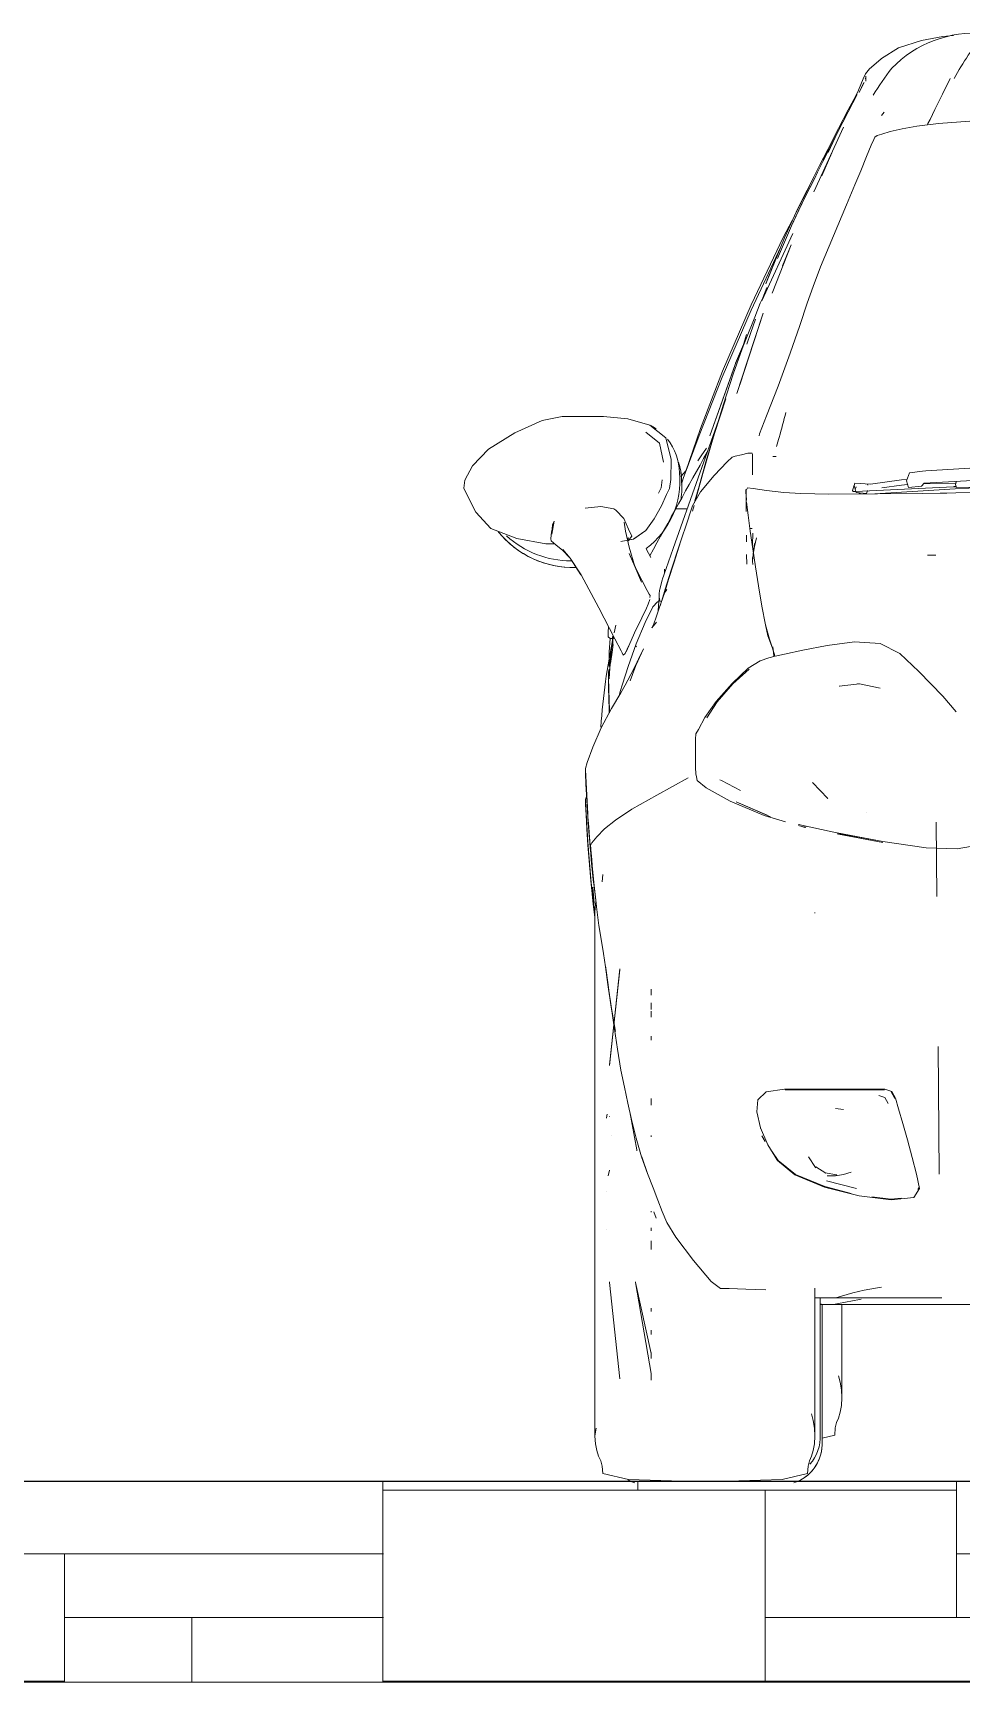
# Model space of a CAD drawing. Header units: millimetres. Extents: x -50912 to 58751, y -45352 to 5553.
# Drawn here: x -5914 to -4989, y 0 to 1644 of the extents above; entities that cross this region are included whole.
import ezdxf

# ---------------------------------------------------------------- set-up
doc = ezdxf.new("R2010")
doc.units = ezdxf.units.MM
for name, color, linetype, lineweight in [('A-DETL-THIN', 151, 'Continuous', 9), ('A-GENM', 13, 'Continuous', 9), ('A-WALL', 113, 'Continuous', 25), ('A-WALL-PATT', 111, 'Continuous', 25), ('G-IMPT', 8, 'Continuous', 9)]:
    doc.layers.add(name, color=color, linetype=linetype, lineweight=lineweight)

# ---------------------------------------------------------------- blocks, each defined once
blk = doc.blocks.new('CRT_Fiat Punto - Punto_dwg-V5-FACHADA POSTERIOR GARAGEM')
at = {"layer": 'G-IMPT'}
for p, q in [((-41741.9, 1629.4), (-41759, 1618.5)), ((-41741.9, 1629.4), (-41719.1, 1636.5)), ((-41719.1, 1636.5), (-41697.7, 1640.5)), ((-41697.7, 1640.5), (-41687.3, 1641.6)), ((-41770.8, 1608.3), (-41759.8, 1618)), ((-41759, 1618.5), (-41759.8, 1618)), ((-41777.1, 1598.2), (-41782, 1586.9)), ((-41776.4, 1594.8), (-41781.2, 1584.6)), ((-41774.9, 1603.4), (-41777.1, 1598.2)), ((-41774.5, 1598.4), (-41775.3, 1598.9)), ((-41770.8, 1608.3), (-41774.9, 1603.4)), ((-41774.7, 1596), (-41774.7, 1600.9)), ((-41774.7, 1600.9), (-41774.5, 1598.4)), ((-41698.1, 1583.2), (-41690.7, 1598.6)), ((-41783.2, 1582.9), (-41792.3, 1565.6)), ((-41782, 1586.9), (-41790.5, 1568.9)), ((-41783.2, 1582.9), (-41790.5, 1568.9)), ((-41786.6, 1577.6), (-41782.8, 1585.1)), ((-41776.5, 1594.7), (-41781.2, 1584.6)), ((-41698.1, 1583.2), (-41705.7, 1567.8)), ((-41802.9, 1545), (-41792.3, 1565.6)), ((-41801.9, 1548.7), (-41792.2, 1567.4)), ((-41786.6, 1577.6), (-41792.2, 1567.4)), ((-41756.3, 1565.2), (-41759, 1561.9)), ((-41710.6, 1557.8), (-41705.7, 1567.8)), ((-41826.5, 1485.6), (-41796.7, 1550.2)), ((-41817.3, 1517.7), (-41801.9, 1548.7)), ((-41812.4, 1528), (-41801.9, 1548.7)), ((-41807.2, 1538.1), (-41801.9, 1548.7)), ((-41758.7, 1543.3), (-41750.3, 1545.7)), ((-41738.5, 1548.6), (-41750.3, 1545.7)), ((-41738.5, 1548.6), (-41723.6, 1551.3)), ((-41702.3, 1553.9), (-41723.6, 1551.3)), ((-41712.7, 1553.7), (-41713.1, 1552.6)), ((-41710.6, 1557.8), (-41712.7, 1553.7)), ((-41702.3, 1553.9), (-41671.1, 1556.3)), ((-41817.3, 1517.7), (-41809.4, 1533.6)), ((-41802.9, 1545), (-41812.2, 1525)), ((-41802.9, 1545), (-41811.2, 1528.2)), ((-41807.2, 1538.1), (-41809.4, 1533.6)), ((-41803.9, 1542.8), (-41802.9, 1545)), ((-41769.2, 1532.3), (-41773.9, 1520.9)), ((-41769.2, 1532.3), (-41766.7, 1538)), ((-41765.7, 1540.2), (-41766.7, 1538)), ((-41763.2, 1542), (-41765.7, 1540.2)), ((-41758.7, 1543.3), (-41763.2, 1542)), ((-41817.3, 1515.8), (-41822.9, 1505.4)), ((-41820.6, 1511.9), (-41812.4, 1528)), ((-41818.5, 1501.8), (-41808.5, 1524.7)), ((-41811.2, 1528.2), (-41817.3, 1515.8)), ((-41813.5, 1513.9), (-41808.5, 1524.7)), ((-41779.7, 1506.7), (-41773.9, 1520.9)), ((-41825.9, 1498.7), (-41835.2, 1480.6)), ((-41830.5, 1492.5), (-41826.6, 1500)), ((-41826.6, 1500), (-41820.6, 1511.9)), ((-41825.9, 1498.7), (-41822.9, 1505.4)), ((-41779.7, 1506.7), (-41785.6, 1492.6)), ((-41835.2, 1480.6), (-41847.3, 1454.7)), ((-41830.8, 1491.5), (-41844.1, 1465.4)), ((-41844.1, 1465.4), (-41835.3, 1483)), ((-41830.8, 1491.5), (-41839.9, 1473.8)), ((-41835.3, 1483), (-41830.5, 1492.5)), ((-41793.8, 1472.8), (-41785.6, 1492.6)), ((-41855.8, 1439.8), (-41844.1, 1465.4)), ((-41836.6, 1477.3), (-41848.7, 1451.7)), ((-41847.3, 1454.7), (-41836.6, 1477.3)), ((-41839.9, 1473.8), (-41844.1, 1465.4)), ((-41806.9, 1441.9), (-41793.8, 1472.8)), ((-41848.7, 1451.7), (-41862.7, 1419.2)), ((-41856.9, 1440.2), (-41847.9, 1457)), ((-41888.9, 1372.9), (-41856.9, 1440.2)), ((-41888.9, 1367.8), (-41859.4, 1431)), ((-41878.2, 1376.9), (-41847.4, 1444)), ((-41874.4, 1394.1), (-41859.4, 1431)), ((-41859.4, 1431), (-41869.3, 1406.6)), ((-41849.1, 1432.9), (-41867.8, 1384.6)), ((-41859.4, 1431), (-41861, 1427.2)), ((-41859.4, 1431), (-41855.8, 1439.8)), ((-41857.6, 1412), (-41849.1, 1432.9)), ((-41819.8, 1411), (-41806.9, 1441.9)), ((-41872.8, 1397.8), (-41874.4, 1394.1)), ((-41872.8, 1397.8), (-41869.3, 1406.6)), ((-41819.8, 1411), (-41827.2, 1391.4)), ((-41877.4, 1379.9), (-41873.3, 1390.4)), ((-41832.9, 1374.6), (-41827.2, 1391.4)), ((-41888.9, 1367.8), (-41917.8, 1300.8)), ((-41888.9, 1372.9), (-41917.4, 1306.8)), ((-41900, 1293.4), (-41876.8, 1364.7)), ((-41876.8, 1364.7), (-41892.8, 1316.1)), ((-41885.3, 1360.9), (-41880, 1374.7)), ((-41880, 1374.7), (-41877.4, 1379.9)), ((-41840.3, 1352.4), (-41832.9, 1374.6)), ((-41894.3, 1338.4), (-41885.3, 1360.9)), ((-41889.4, 1344.6), (-41884.4, 1358.8)), ((-41849.9, 1324.9), (-41840.3, 1352.4)), ((-41904.9, 1313.4), (-41896.4, 1333.4)), ((-41904.9, 1313.4), (-41896.5, 1333.4)), ((-41904.4, 1314.8), (-41896.4, 1333.4)), ((-41899.6, 1324.4), (-41896.9, 1331.9)), ((-41894.3, 1338.4), (-41896.9, 1331.9)), ((-41893.4, 1343.6), (-41896.4, 1333.4)), ((-41889.4, 1344.6), (-41893.3, 1333.7)), ((-41906.7, 1304), (-41899.6, 1324.4)), ((-41892.8, 1316.1), (-41903.1, 1284.7)), ((-41862.1, 1292.1), (-41849.9, 1324.9)), ((-41917.8, 1300.8), (-41940.8, 1242.9)), ((-41917.4, 1306.8), (-41939.3, 1249.7)), ((-41904.9, 1313.4), (-41930.1, 1242.3)), ((-41930.1, 1242.3), (-41906.2, 1309.6)), ((-41916.6, 1274.1), (-41906.7, 1304)), ((-41904.9, 1313.4), (-41906.2, 1309.6)), ((-41873.5, 1262.5), (-41862.1, 1292.1)), ((-41916.6, 1274.1), (-41927.5, 1238)), ((-41914.1, 1279.3), (-41919.2, 1264.2)), ((-42124.5, 1245.5), (-42097.1, 1257.6)), ((-42124.5, 1245.5), (-42097.1, 1257.6)), ((-42097.1, 1257.6), (-42077.2, 1261.6)), ((-42097.1, 1257.6), (-42077.2, 1261.6)), ((-42058.9, 1261.6), (-42077.2, 1261.6)), ((-42058.9, 1261.6), (-42077.2, 1261.6)), ((-42058.9, 1261.6), (-42036, 1261.6)), ((-42058.9, 1261.6), (-42036, 1261.6)), ((-42011.9, 1259.5), (-42036, 1261.6)), ((-42011.9, 1259.5), (-42036, 1261.6)), ((-41989.8, 1253.1), (-42011.9, 1259.5)), ((-41989.8, 1253.1), (-42011.9, 1259.5)), ((-41973.9, 1240.3), (-41989.8, 1253.1)), ((-41973.9, 1240.3), (-41989.8, 1253.1)), ((-41939.3, 1249.7), (-41954, 1207.2)), ((-41921.5, 1257.8), (-41941.7, 1200.6)), ((-41926.2, 1242.9), (-41919.2, 1264.2)), ((-41880.4, 1244.5), (-41873.5, 1262.5)), ((-42124.5, 1245.5), (-42150.6, 1229.2)), ((-42124.5, 1245.5), (-42150.6, 1229.2)), ((-41980.1, 1235), (-41994, 1246.2)), ((-41980.1, 1235), (-41976.2, 1216.3)), ((-41968.6, 1218.9), (-41973.9, 1240.3)), ((-41968.6, 1218.9), (-41973.9, 1240.3)), ((-41940.8, 1242.9), (-41956.5, 1199.8)), ((-41936.9, 1205), (-41927.5, 1238)), ((-41926.2, 1242.9), (-41934, 1216.6)), ((-41880.4, 1244.5), (-41881, 1242.3)), ((-42150.6, 1229.2), (-42166.7, 1212.4)), ((-42150.6, 1229.2), (-42166.7, 1212.4)), ((-41968.6, 1218.9), (-41969, 1198.8)), ((-41968.6, 1218.9), (-41969, 1198.8)), ((-41938.6, 1222.4), (-41942.1, 1217.4)), ((-41933.3, 1230), (-41938.6, 1222.4)), ((-41925.7, 1202.9), (-41912.7, 1216.6)), ((-41912.7, 1216.6), (-41907.7, 1221.3)), ((-41904.7, 1222), (-41907.7, 1221.3)), ((-41904.7, 1222), (-41898.5, 1223.5)), ((-41892.2, 1225), (-41898.5, 1223.5)), ((-41892.2, 1225), (-41889.2, 1225.3)), ((-41887.8, 1225.2), (-41889.2, 1225.3)), ((-41887.4, 1224.5), (-41887.4, 1221.3)), ((-41887.4, 1221.3), (-41887.4, 1213.5)), ((-42166.7, 1212.4), (-42174.4, 1198.3)), ((-42166.7, 1212.4), (-42174.4, 1198.3)), ((-41966.6, 1130.2), (-41941.7, 1200.6)), ((-41958.8, 1202), (-41956.3, 1204.9)), ((-41956.3, 1204.9), (-41953.9, 1207.4)), ((-41954, 1207.2), (-41955, 1204.1)), ((-41936.9, 1205), (-41942.7, 1184.3)), ((-41940.8, 1192.4), (-41934, 1216.6)), ((-41939.4, 1186.6), (-41925.7, 1202.9)), ((-41887.4, 1213.5), (-41887.4, 1203.4)), ((-41733.9, 1197.5), (-41731.1, 1205.7)), ((-41731.1, 1205.7), (-41718, 1207.2)), ((-41718, 1207.2), (-41714.7, 1207.6)), ((-41654.3, 1211.1), (-41714.7, 1207.6)), ((-42174.4, 1198.3), (-42175.3, 1190.4)), ((-42174.4, 1198.3), (-42175.3, 1190.4)), ((-42171.1, 1182), (-42175.3, 1190.4)), ((-42171.1, 1182), (-42175.3, 1190.4)), ((-41981.2, 1185.4), (-41978.7, 1190.7)), ((-41981.2, 1185.4), (-41978.7, 1190.7)), ((-41977.4, 1198.6), (-41978.7, 1190.7)), ((-41977.4, 1198.6), (-41978.7, 1190.7)), ((-41973.1, 1183.9), (-41978.3, 1172.7)), ((-41973.1, 1183.9), (-41978.3, 1172.7)), ((-41973.1, 1183.9), (-41970.3, 1189.8)), ((-41973.1, 1183.9), (-41970.3, 1189.8)), ((-41969, 1198.8), (-41970.3, 1189.8)), ((-41969, 1198.8), (-41970.3, 1189.8)), ((-41956.5, 1199.8), (-41958.3, 1194.4)), ((-41939.4, 1186.6), (-41947.3, 1172.7)), ((-41940.8, 1192.4), (-41945, 1177.5)), ((-41944.5, 1177.6), (-41942.7, 1184.3)), ((-41893.5, 1178.4), (-41894.2, 1188.8)), ((-41894.2, 1188.8), (-41894.2, 1184.5)), ((-41893.7, 1187.9), (-41892.6, 1190.6)), ((-41893.7, 1184.7), (-41893.7, 1187.9)), ((-41893.7, 1184.7), (-41893.7, 1177)), ((-41886.9, 1189.8), (-41892.6, 1190.6)), ((-41886.9, 1189.8), (-41873.6, 1188)), ((-41856.4, 1186), (-41873.6, 1188)), ((-41856.4, 1186), (-41839.2, 1184.8)), ((-41811.5, 1184.4), (-41839.2, 1184.8)), ((-41763.1, 1184.6), (-41811.5, 1184.4)), ((-41787.8, 1188), (-41786.3, 1193.2)), ((-41787.3, 1186.8), (-41787.8, 1188)), ((-41787.3, 1186.8), (-41785, 1186.8)), ((-41786.3, 1192.9), (-41785.5, 1195.4)), ((-41785.5, 1190.3), (-41786.3, 1192.9)), ((-41785.5, 1195.4), (-41770, 1194.3)), ((-41785.5, 1190.3), (-41784.7, 1190.2)), ((-41785.1, 1189.2), (-41784.3, 1191.7)), ((-41784.1, 1185.9), (-41785.1, 1189.2)), ((-41785, 1186.8), (-41687.3, 1191.6)), ((-41785, 1186.8), (-41784.3, 1186.5)), ((-41784.1, 1185.9), (-41773.8, 1185.1)), ((-41782.6, 1185.8), (-41780, 1184.7)), ((-41773.8, 1185.1), (-41772.9, 1188.1)), ((-41772.6, 1193.4), (-41772.8, 1194.2)), ((-41739.1, 1198.5), (-41770, 1194.3)), ((-41765.6, 1184.7), (-41685.5, 1189.6)), ((-41718, 1185.1), (-41763.1, 1184.6)), ((-41739.1, 1193.3), (-41758.6, 1190.7)), ((-41733.4, 1199), (-41739.1, 1198.5)), ((-41739.1, 1193.3), (-41732.9, 1193.8)), ((-41732.1, 1190.9), (-41733.9, 1197.5)), ((-41732.1, 1190.9), (-41719, 1192.4)), ((-41719, 1192.4), (-41716.4, 1195.4)), ((-41718, 1185.1), (-41700.4, 1185.3)), ((-41717.1, 1194.6), (-41685.6, 1195.2)), ((-41656.1, 1198.7), (-41716.4, 1195.4)), ((-41696.9, 1185.4), (-41700.4, 1185.3)), ((-41693.7, 1185.4), (-41696.9, 1185.4)), ((-41684.8, 1185.6), (-41693.7, 1185.4)), ((-41687.3, 1191.6), (-41684.5, 1191.7)), ((-41686.9, 1191.9), (-41684.6, 1192.1)), ((-41684.7, 1195.2), (-41685.6, 1195.2)), ((-41685.5, 1189.6), (-41549.5, 1196.5)), ((-41685.1, 1193.9), (-41684.2, 1197.2)), ((-41684.3, 1191), (-41685.1, 1193.9)), ((-41684.8, 1185.6), (-41664, 1185.9)), ((-41684.3, 1191), (-41662.2, 1191.2)), ((-42171.1, 1182), (-42163.3, 1166.3)), ((-42171.1, 1182), (-42163.3, 1166.3)), ((-42054.4, 1170.3), (-42038.8, 1171.9)), ((-42038.8, 1171.9), (-42025.6, 1169.6)), ((-42023.9, 1168.3), (-42025.6, 1169.6)), ((-42023.9, 1168.3), (-42015.7, 1159.9)), ((-41985.4, 1159.7), (-41978.3, 1172.7)), ((-41985.4, 1159.7), (-41978.3, 1172.7)), ((-41959.4, 1169.5), (-41963.6, 1169.5)), ((-41959.4, 1169.5), (-41952.7, 1169.5)), ((-41947.3, 1172.7), (-41949.3, 1166.5)), ((-41945.8, 1172.9), (-41947.3, 1167.4)), ((-41945.5, 1175.8), (-41945, 1177.5)), ((-41893.7, 1167.1), (-41893.7, 1177)), ((-41893.4, 1176.3), (-41892, 1163.4)), ((-42148.2, 1150.1), (-42163.3, 1166.3)), ((-42148.2, 1150.1), (-42163.3, 1166.3)), ((-42085.3, 1157.2), (-42087.7, 1146.8)), ((-42085.3, 1157.2), (-42087.6, 1144.4)), ((-42086.8, 1154), (-42087.6, 1144.4)), ((-42085.3, 1157.2), (-42086.8, 1154)), ((-42011, 1149.5), (-42015.7, 1159.9)), ((-42014.8, 1151.6), (-42015.4, 1156.2)), ((-42014.2, 1147.4), (-42015.4, 1156.2)), ((-41993.8, 1148), (-41985.4, 1159.7)), ((-41993.8, 1148), (-41985.4, 1159.7)), ((-41952.6, 1156.4), (-41958.9, 1137.6)), ((-41949.3, 1166.5), (-41952.6, 1156.4)), ((-41892, 1163.4), (-41889.9, 1147.4)), ((-42122.5, 1140), (-42148.2, 1150.1)), ((-42122.5, 1140), (-42148.2, 1150.1)), ((-42122.5, 1140), (-42093.6, 1134.9)), ((-42122.5, 1140), (-42093.6, 1134.9)), ((-42122.5, 1140), (-42093.6, 1134.9)), ((-42093.6, 1134.9), (-42084.4, 1134.6)), ((-42093.6, 1134.9), (-42084.4, 1134.6)), ((-42087.7, 1146.8), (-42088.4, 1139.6)), ((-42088.2, 1137.8), (-42088.4, 1139.6)), ((-42083.6, 1133.9), (-42088.2, 1137.8)), ((-42006.1, 1139.5), (-42018.8, 1137.1)), ((-42010.5, 1131.3), (-42014.2, 1147.4)), ((-42011, 1140.6), (-42012.3, 1139.3)), ((-42012.1, 1138.3), (-42011, 1140.6)), ((-42006.1, 1139.5), (-42012.1, 1138.3)), ((-42012, 1137.7), (-42011.3, 1137.9)), ((-42011.3, 1137.9), (-42007.9, 1142.4)), ((-42011, 1149.5), (-42007.9, 1142.4)), ((-41993.8, 1148), (-42006.1, 1139.5)), ((-41993.8, 1148), (-42006.1, 1139.5)), ((-42005.8, 1139.6), (-42006.1, 1139.5)), ((-42005.8, 1139.6), (-41993.8, 1148)), ((-41966, 1115.6), (-41958.9, 1137.6)), ((-41958.9, 1137.6), (-41960.8, 1131.9)), ((-41893.5, 1136.9), (-41893.6, 1143.5)), ((-41893.6, 1143.5), (-41893.6, 1141.9)), ((-41893.5, 1136.9), (-41893.6, 1141.9)), ((-41889.9, 1150.2), (-41888, 1150.2)), ((-41889.9, 1147.4), (-41887.3, 1129.7)), ((-41887.3, 1145.4), (-41887.4, 1133.3)), ((-41886.9, 1124.2), (-41885.4, 1135.1)), ((-41886.9, 1124.4), (-41885.4, 1135.1)), ((-41883.4, 1140.7), (-41885.4, 1132)), ((-41883.4, 1140.7), (-41885.4, 1132.6)), ((-42076.6, 1128.1), (-42083.6, 1133.9)), ((-42069.9, 1121.1), (-42076.6, 1128.1)), ((-42076.5, 1129), (-42069.3, 1120.4)), ((-42076.5, 1129), (-42070.9, 1122.4)), ((-42069.3, 1120.4), (-42058.5, 1103.9)), ((-42069.3, 1120.4), (-42058.5, 1103.9)), ((-42069.3, 1120.4), (-42058.4, 1103.8)), ((-42004.7, 1112), (-42010.5, 1131.3)), ((-42004.7, 1112), (-42010.4, 1125.1)), ((-42004.5, 1111.7), (-42010.4, 1125.1)), ((-41966.6, 1130.2), (-41976, 1103.5)), ((-41968.7, 1108.4), (-41960.8, 1131.9)), ((-41893.3, 1114.4), (-41893.4, 1124.2)), ((-41886.9, 1124.2), (-41887.4, 1117.5)), ((-41887.4, 1121), (-41887.4, 1117.5)), ((-41887.4, 1117.5), (-41887.4, 1118.8)), ((-41887.3, 1129.7), (-41884.6, 1111.7)), ((-41886.9, 1124.4), (-41885.4, 1132)), ((-41704.7, 1123.3), (-41713.1, 1123.3)), ((-42058.4, 1103.8), (-42040.7, 1071)), ((-41998.2, 1096.5), (-42004.9, 1112.7)), ((-42004.7, 1112), (-42004.9, 1112.7)), ((-41998.2, 1096.5), (-42004.7, 1112)), ((-42004.7, 1112), (-41997.8, 1098.4)), ((-42004.7, 1112), (-42004.5, 1111.7)), ((-41977.3, 1099.8), (-41976, 1103.5)), ((-41975.3, 1105.3), (-41975.1, 1109.6)), ((-41968.7, 1108.4), (-41972.7, 1095.8)), ((-41966, 1115.6), (-41971.1, 1099.1)), ((-41887.3, 1114.3), (-41887.4, 1117.5)), ((-41884.6, 1111.7), (-41881.6, 1092.9)), ((-41992.5, 1088.4), (-41997.8, 1098.4)), ((-41990.4, 1084.6), (-41992.5, 1088.4)), ((-41980.1, 1088.3), (-41980.4, 1084.9)), ((-41980.1, 1088.3), (-41979.9, 1089.6)), ((-41977.7, 1098.4), (-41979.9, 1089.6)), ((-41975.3, 1085.7), (-41979.9, 1072.5)), ((-41978, 1077.9), (-41974.6, 1089.5)), ((-41977.3, 1099.8), (-41977.7, 1098.4)), ((-41975.9, 1085), (-41973, 1089.1)), ((-41971.1, 1099.1), (-41975.3, 1085.7)), ((-41974.6, 1089.5), (-41972.7, 1095.8)), ((-41973.4, 1088.8), (-41973, 1089.1)), ((-41881.6, 1092.9), (-41878.3, 1072.7)), ((-42040.7, 1071), (-42024.6, 1039.9)), ((-41997.7, 1061), (-41993.3, 1070.5)), ((-41986.9, 1071.9), (-41994.6, 1056.2)), ((-41993.3, 1070.5), (-41991.6, 1074.6)), ((-41991.6, 1074.6), (-41989.8, 1079.2)), ((-41989.6, 1083.2), (-41990.4, 1084.6)), ((-41989.7, 1081.2), (-41989.6, 1083.2)), ((-41986.9, 1071.9), (-41982.3, 1077.1)), ((-41983.7, 1061.6), (-41979.9, 1072.5)), ((-41982.3, 1077.1), (-41981.3, 1077.1)), ((-41981.7, 1068.2), (-41980.9, 1077.4)), ((-41980.9, 1077.4), (-41980.7, 1080.4)), ((-41980.7, 1081.5), (-41980.4, 1084.9)), ((-41979.7, 1077.1), (-41980.7, 1081.5)), ((-41980, 1078.3), (-41980.7, 1081.5)), ((-41980.7, 1080.4), (-41980.7, 1081.5)), ((-41979.7, 1077.1), (-41980, 1078.3)), ((-41979.4, 1072.8), (-41975.9, 1085)), ((-41978, 1077.9), (-41978.2, 1077.2)), ((-41874.6, 1053.9), (-41878.3, 1072.7)), ((-42031, 1052.4), (-42031.1, 1051.7)), ((-42023.6, 1053.8), (-42025.4, 1046.1)), ((-42005, 1046), (-41997.7, 1061)), ((-42003.5, 1034.9), (-41994.6, 1056.2)), ((-41988, 1050.9), (-41983.3, 1056.5)), ((-41988, 1050.9), (-41985.8, 1055)), ((-41983.7, 1061.6), (-41985.8, 1055)), ((-41983.3, 1056.5), (-41984, 1056.1)), ((-41981.7, 1067.2), (-41981.7, 1068.2)), ((-41874.6, 1053.9), (-41870.7, 1039.6)), ((-41874.6, 1053.9), (-41872.2, 1043.1)), ((-42031.3, 1047.5), (-42031.4, 1046.1)), ((-42031.4, 1046.1), (-42031.3, 1041.9)), ((-42031.3, 1047.5), (-42031.1, 1051.7)), ((-42031.3, 1041.9), (-42029.4, 1040.5)), ((-42030.3, 1027.2), (-42029.4, 1040.5)), ((-42027.2, 1040.5), (-42029.4, 1040.5)), ((-42028.7, 1024.3), (-42026.9, 1038.4)), ((-42028.6, 1026.6), (-42026.9, 1038.3)), ((-42026.9, 1038.1), (-42028.6, 1026.6)), ((-42026.9, 1038.6), (-42028.1, 1031.1)), ((-42026.1, 1041.9), (-42027.2, 1040.5)), ((-42026.4, 1043.4), (-42027, 1041.6)), ((-42027, 1041.6), (-42026.8, 1035.4)), ((-42026.9, 1038.5), (-42026.3, 1043.3)), ((-42026.1, 1041.9), (-42026, 1042.1)), ((-42025.6, 1040.4), (-42025.4, 1041.5)), ((-42024.6, 1039.9), (-42018.5, 1028.2)), ((-42010.7, 1033), (-42005, 1046)), ((-41867.4, 1029.8), (-41872.2, 1043.1)), ((-41867.4, 1029.8), (-41870.7, 1039.6)), ((-41813.2, 1033.4), (-41786, 1036.9)), ((-41786, 1036.9), (-41760.3, 1035.5)), ((-42030.4, 1000.1), (-42028.6, 1026.6)), ((-42030.3, 1002.1), (-42028.1, 1031.1)), ((-42030.3, 1002.8), (-42028.1, 1031.1)), ((-42030.3, 1021.7), (-42030.3, 1027.2)), ((-42030.3, 1002.1), (-42028.6, 1026.6)), ((-42030.3, 1021.7), (-42030.3, 1013.6)), ((-42030.2, 1012.6), (-42028.7, 1024.3)), ((-42029.1, 1019.6), (-42028.6, 1026.6)), ((-42029.1, 1015.4), (-42027.4, 1026.6)), ((-42028.2, 1030), (-42028.6, 1026.6)), ((-42028.2, 1030), (-42028.1, 1031.1)), ((-42027.4, 1026.6), (-42026.4, 1034.5)), ((-42027.2, 1032.4), (-42026.8, 1035.4)), ((-42018.5, 1028.2), (-42017.4, 1026.1)), ((-42017.4, 1026.1), (-42016.3, 1023.9)), ((-42016.3, 1023.9), (-42014.3, 1025.3)), ((-42014.3, 1025.3), (-42010.4, 1034.1)), ((-42013.5, 1027.1), (-42010.4, 1034.1)), ((-42013.5, 1027.1), (-42010.7, 1033)), ((-42003.5, 1034.9), (-42011.4, 1012.5)), ((-42006.2, 1009.5), (-41996.2, 1030)), ((-42003.7, 1013.5), (-41996.2, 1030)), ((-41879.8, 1018.2), (-41871.2, 1021.2)), ((-41871.2, 1021.2), (-41865, 1022.8)), ((-41867.4, 1032), (-41866.7, 1026.8)), ((-41867.4, 1029.8), (-41865.6, 1024.5)), ((-41867.4, 1029.8), (-41866.7, 1026.8)), ((-41866.4, 1024.4), (-41866.7, 1026.8)), ((-41866.7, 1026.8), (-41866.4, 1022.5)), ((-41866.4, 1024.4), (-41866.3, 1022.5)), ((-41865.6, 1024.5), (-41865.6, 1022.7)), ((-41865, 1022.8), (-41855.6, 1024.9)), ((-41855.6, 1024.9), (-41837.4, 1028.9)), ((-41837.4, 1028.9), (-41813.2, 1033.4)), ((-41760.3, 1035.5), (-41740.7, 1025.4)), ((-41740.7, 1025.4), (-41721.7, 1007.5)), ((-42031, 1002.9), (-42030.9, 1007)), ((-42030.5, 1009.7), (-42030.9, 1007)), ((-42030.3, 1012.3), (-42030.3, 1013.6)), ((-42030.3, 1003.4), (-42030.3, 1003.5)), ((-42017, 994.8), (-42011.4, 1012.5)), ((-42006.2, 1009.5), (-42014.4, 993.9)), ((-42002.1, 1018), (-42009.5, 998.3)), ((-42003.7, 1013.5), (-42009.5, 998.3)), ((-41907.8, 995.5), (-41891.8, 1010.8)), ((-41907.1, 995.1), (-41890.7, 1009.8)), ((-41891.8, 1010.8), (-41879.8, 1018.2)), ((-41721.7, 1007.5), (-41698, 983)), ((-42031, 991.5), (-42031, 1002.9)), ((-42030.3, 969.6), (-42031, 991.5)), ((-42030.8, 995.1), (-42030.3, 966.1)), ((-42030.8, 995.1), (-42030.3, 972.9)), ((-42030.3, 1002.1), (-42030.4, 1000.1)), ((-42030.3, 1002.1), (-42030.3, 1002.8)), ((-42020.3, 983.5), (-42019.4, 987.4)), ((-42017, 994.8), (-42019.4, 987.4)), ((-42018.8, 986.2), (-42014.4, 993.9)), ((-41923.9, 977.6), (-41907.8, 995.5)), ((-41907.1, 995.1), (-41922.8, 977.3)), ((-41781, 995.1), (-41801, 992.9)), ((-41800.7, 992.9), (-41801, 992.9)), ((-41782.7, 995.2), (-41782.9, 995.2)), ((-41781.8, 995.1), (-41781, 995.1)), ((-41781, 995.1), (-41781.1, 995.1)), ((-41781, 995.1), (-41760.2, 990.7)), ((-42027.9, 970.7), (-42038.3, 951.3)), ((-42030.4, 981.5), (-42030.3, 969.6)), ((-42030.4, 981.5), (-42030.2, 966.3)), ((-42018.8, 986.2), (-42027.9, 970.7)), ((-41923.9, 977.6), (-41934.9, 961.5)), ((-41922.8, 977.3), (-41933.2, 961.2)), ((-41922.9, 977.2), (-41933.2, 961.2)), ((-41922.9, 977.2), (-41922.8, 977.3)), ((-41698, 983), (-41684.6, 967.3)), ((-42030.3, 969.6), (-42030.3, 966.2)), ((-41941.5, 949.8), (-41934.9, 961.5)), ((-42038.3, 951.3), (-42046.7, 931.9)), ((-41944.3, 926.2), (-41944.2, 940.1)), ((-41944.2, 940.1), (-41943.9, 945.4)), ((-41943.9, 945.4), (-41941.5, 949.8)), ((-42046.7, 931.9), (-42052.3, 916.9)), ((-41944.2, 911.9), (-41944.3, 926.2)), ((-42052.3, 916.9), (-42054.1, 910.7)), ((-42054.1, 910), (-42054.1, 910.7)), ((-42053.9, 905.4), (-42054.1, 910)), ((-42053.9, 908.4), (-42053.7, 903)), ((-42053.9, 908.4), (-42053.8, 904.1)), ((-42053.9, 905.4), (-42053.5, 895.5)), ((-41943.9, 905.5), (-41944.2, 911.9)), ((-41943.4, 902.6), (-41943.9, 905.5)), ((-42053.4, 895.2), (-42053.8, 904.1)), ((-42053.7, 903), (-42053, 890.5)), ((-42053.5, 895.5), (-42052.6, 879.3)), ((-42052.6, 879.3), (-42053.4, 895.2)), ((-42053.2, 890.3), (-42053, 887.5)), ((-42053.2, 890.3), (-42051.5, 862.8)), ((-42053.1, 890), (-42051.5, 862.5)), ((-42053.1, 890), (-42052.4, 877.8)), ((-42053, 890.5), (-42052.4, 877.9)), ((-41951.6, 901.6), (-41982.9, 884.3)), ((-41942.8, 898.9), (-41943.4, 902.6)), ((-41933.8, 891.6), (-41942.8, 898.9)), ((-41933.8, 891.6), (-41909.9, 878.2)), ((-41920, 899.6), (-41918.4, 898.7)), ((-41899.5, 889), (-41918.4, 898.7)), ((-41827.8, 896.8), (-41812.5, 880.9)), ((-42052.8, 883.8), (-42054.1, 879.8)), ((-42054.1, 879.2), (-42054.1, 879.8)), ((-42053.9, 874.8), (-42054.1, 879.2)), ((-42053.7, 872.6), (-42053.9, 877.7)), ((-42053.9, 877.7), (-42053.8, 873.6)), ((-42053.9, 874.8), (-42053.7, 869.8)), ((-42053.4, 865.3), (-42053.8, 873.6)), ((-42053.7, 872.6), (-42053, 860.8)), ((-42052.6, 879.2), (-42053, 887.5)), ((-42051.7, 865.5), (-42052.9, 886.3)), ((-42052.9, 886.3), (-42052.2, 873.8)), ((-42052.3, 874.3), (-42052.6, 879.3)), ((-42052.6, 879.3), (-42051.6, 863.1)), ((-42052.6, 879.2), (-42052.3, 873.6)), ((-42052.4, 877.9), (-42052.1, 872.4)), ((-42051.7, 865.5), (-42052.4, 877.8)), ((-42052.3, 874.3), (-42051.5, 862.5)), ((-42052.1, 869.3), (-42052.3, 873.6)), ((-42052.2, 873.8), (-42051.9, 868.3)), ((-42007.7, 870.1), (-41982.9, 884.3)), ((-41876, 863.8), (-41909.9, 878.2)), ((-41903.7, 877.4), (-41869.5, 862.7)), ((-41903.7, 877.4), (-41872.8, 864.3)), ((-41813, 881.3), (-41812.5, 880.9)), ((-42053.7, 869.8), (-42053, 858)), ((-42053.4, 865.3), (-42052.6, 850.3)), ((-42053.1, 860.3), (-42052.4, 848.9)), ((-42053.1, 860.3), (-42051.5, 834.5)), ((-42052.4, 849), (-42053, 860.8)), ((-42052.6, 850.2), (-42053, 858)), ((-42051.7, 837.3), (-42052.9, 856.9)), ((-42052.2, 845.1), (-42052.9, 856.9)), ((-42052.1, 869.3), (-42051.5, 860.5)), ((-42051.6, 863.1), (-42050.9, 853.6)), ((-42049.7, 837.2), (-42051.5, 862.8)), ((-42049.1, 830.2), (-42051.5, 862.5)), ((-42050.8, 852.2), (-42051.5, 862.5)), ((-42051.5, 860.5), (-42050.4, 846.1)), ((-42051.3, 858.6), (-42050.5, 847.9)), ((-42051.3, 858.6), (-42049.9, 840)), ((-42024.2, 859.4), (-42035, 850.7)), ((-42024.2, 859.4), (-42007.7, 870.1)), ((-41854.5, 857.5), (-41876, 863.8)), ((-41841.6, 854.9), (-41841.7, 854.9)), ((-41803.4, 846.6), (-41841.7, 854.9)), ((-41774.1, 866.5), (-41774.3, 866.5)), ((-41704.6, 857.2), (-41703.9, 783.3)), ((-42051.1, 829.3), (-42052.6, 850.3)), ((-42050.8, 824.8), (-42052.6, 850.3)), ((-42052.6, 850.3), (-42052.3, 845.6)), ((-42052.3, 845), (-42052.6, 850.2)), ((-42052.4, 849), (-42052.1, 843.8)), ((-42051.7, 837.3), (-42052.4, 848.9)), ((-42052.3, 845.7), (-42052.1, 843.8)), ((-42052.3, 845.6), (-42051.5, 834.5)), ((-42052.3, 845), (-42052.1, 840.9)), ((-42052.2, 845.1), (-42051.9, 840)), ((-42052.1, 840.9), (-42051.8, 837.9)), ((-42051.4, 832.3), (-42051.9, 840)), ((-42050.6, 849.5), (-42050.9, 853.6)), ((-42050.8, 852.2), (-42049.9, 841.2)), ((-42050.6, 849.5), (-42049.9, 840)), ((-42049.7, 837.2), (-42050.5, 847.9)), ((-42050.4, 846.1), (-42049.3, 832.5)), ((-42049.1, 830.2), (-42049.9, 841.2)), ((-42047.5, 836.5), (-42042.8, 842.6)), ((-42035, 850.7), (-42042.8, 842.6)), ((-41840.8, 853.5), (-41841.8, 853.8)), ((-41841.1, 854.8), (-41841.6, 854.9)), ((-41839.9, 854.5), (-41841.1, 854.8)), ((-41840.8, 853.5), (-41838.5, 852.9)), ((-41839.9, 854.5), (-41837.2, 853.8)), ((-41838.5, 852.9), (-41835.4, 852.1)), ((-41837.8, 853), (-41834.4, 852.1)), ((-41833.9, 852.9), (-41837.2, 853.8)), ((-41803.4, 846.6), (-41757.8, 838)), ((-41803.4, 846.6), (-41757.8, 838)), ((-41757.8, 838), (-41803.4, 846.6)), ((-41757.5, 837), (-41803.2, 845.6)), ((-41803.2, 845.6), (-41757.5, 837)), ((-41803, 846.5), (-41757.8, 838)), ((-41803, 846.5), (-41757.8, 838)), ((-41757.5, 837), (-41801.9, 845.2)), ((-41801.7, 845.2), (-41757.5, 837)), ((-41801.5, 846.1), (-41757.8, 838)), ((-42049.1, 804.1), (-42051.5, 834.5)), ((-42050.8, 824.8), (-42051.5, 834.5)), ((-42050.4, 818.6), (-42051.4, 832.3)), ((-42051.1, 829.3), (-42050.8, 824.8)), ((-42048.9, 802.9), (-42050.8, 824.8)), ((-42050.8, 824.8), (-42049.9, 814.5)), ((-42050.8, 824.8), (-42047.5, 789.3)), ((-42049.3, 832.5), (-42048.8, 826.2)), ((-42047.5, 836.5), (-42049, 833.9)), ((-42049, 833.9), (-42048.8, 831.3)), ((-42047, 810.8), (-42048.9, 828.9)), ((-42047.2, 813), (-42048.9, 828.9)), ((-42048.8, 831.3), (-42048.3, 825.3)), ((-42048.8, 826.2), (-42048.6, 823.7)), ((-42047.6, 815.5), (-42048.6, 829)), ((-42048.6, 829), (-42048.3, 826.2)), ((-42048.6, 823.7), (-42048.4, 821.7)), ((-42048.3, 826.2), (-42047.8, 819.9)), ((-42047.9, 819.4), (-42048.3, 825.3)), ((-41714.6, 831.8), (-41757.8, 838)), ((-41683.7, 830.7), (-41714.6, 831.8)), ((-41662.6, 834.3), (-41683.7, 830.7)), ((-42048.7, 799.5), (-42050.4, 818.6)), ((-42049.1, 804.1), (-42049.9, 814.5)), ((-42048.4, 821.7), (-42048.3, 820.2)), ((-42046.2, 799.8), (-42048.2, 820.1)), ((-42048.1, 819.9), (-42047.5, 814.4)), ((-42048, 819.9), (-42047.5, 814.4)), ((-42047.9, 819.4), (-42047.7, 816.9)), ((-42047.2, 813.6), (-42047.8, 819.9)), ((-42047.7, 816.9), (-42047, 810.9)), ((-42045.8, 796.8), (-42047.6, 815.5)), ((-42047.2, 813.6), (-42045.4, 794)), ((-42047, 810.9), (-42045.4, 794)), ((-42045.4, 771.6), (-42048.9, 802.9)), ((-42045, 768), (-42048.9, 802.9)), ((-42048.9, 802.9), (-42048.5, 798.8)), ((-42046.2, 775.6), (-42048.7, 799.5)), ((-42048.5, 798.8), (-42047.5, 789.3)), ((-42043.5, 776.4), (-42046.5, 804.7)), ((-42045.7, 797.2), (-42046.5, 804.7)), ((-42046.5, 792.4), (-42046.2, 788.4)), ((-42046.5, 792.4), (-42045.2, 776.1)), ((-42045.4, 793.1), (-42046.2, 799.8)), ((-42045.8, 796.8), (-42045.4, 793.1)), ((-42045.7, 797.2), (-42045.4, 794)), ((-42043.5, 776.4), (-42045.4, 794)), ((-42045.4, 793.1), (-42044.4, 784.8)), ((-42037.2, 797.9), (-42036.7, 805.2)), ((-42044.6, 762.6), (-42046.2, 775.6)), ((-42044.1, 775.6), (-42044.6, 768)), ((-42043.5, 776.4), (-42044.4, 784.8)), ((-42044.1, 775.6), (-42043.7, 777.8)), ((-42043.5, 776.4), (-42043.1, 772.9)), ((-42043.1, 772.9), (-42040.6, 754.3)), ((-42045.4, 771.6), (-42045, 768)), ((-42044.6, 768), (-42044.6, 766.4)), ((-42044.6, 768), (-42044.6, 766.4)), ((-42044.6, 766.4), (-42044.6, 754.7)), ((-41825.3, 767.2), (-41825.3, 766.4)), ((-42044.6, 733.5), (-42044.6, 754.7)), ((-42038.1, 738.7), (-42040.6, 754.3)), ((-42044.6, 733.5), (-42044.6, 703.6)), ((-42036.1, 726.2), (-42038.1, 738.7)), ((-42034.1, 713), (-42036.1, 726.2)), ((-42031.5, 695.2), (-42034.1, 713.9)), ((-42031.9, 698.1), (-42034.1, 713.9)), ((-42034.1, 713), (-42031.6, 695.3)), ((-42030.2, 615.1), (-42019.8, 710.9)), ((-42030.2, 614.7), (-42019.8, 710.6)), ((-42030.2, 615.1), (-42019.8, 710)), ((-42030.2, 615.4), (-42019.8, 710)), ((-42019.8, 710.9), (-42019.8, 710.6)), ((-42044.6, 703.6), (-42044.6, 666.1)), ((-42031.5, 695.2), (-42031.9, 698.1)), ((-42029.4, 679.7), (-42031.6, 695.3)), ((-42031.5, 695.2), (-42030.9, 690.6)), ((-42031.5, 695.2), (-42029.6, 681.7)), ((-42029.5, 680.7), (-42030.9, 690.6)), ((-42029.1, 678.4), (-42030.9, 690.6)), ((-42030.9, 690.6), (-42030.5, 687.9)), ((-41988.6, 684.9), (-41988.6, 690.9)), ((-42030.5, 687.9), (-42029.6, 681.7)), ((-42029.1, 678.4), (-42029.6, 681.7)), ((-42027.4, 667.9), (-42029.6, 681.7)), ((-42029.5, 680.7), (-42026.2, 657.7)), ((-42029.4, 679.7), (-42028.3, 672.8)), ((-41988.6, 670.6), (-41988.6, 677.2)), ((-41988.6, 672.2), (-41988.6, 677.2)), ((-42044.6, 666.1), (-42044.6, 622.5)), ((-42027, 665.6), (-42028.3, 672.8)), ((-42027.4, 667.9), (-42024, 648.7)), ((-42027, 665.6), (-42024, 648.7)), ((-42026.2, 657.7), (-42022.2, 631)), ((-41988.6, 662.7), (-41988.6, 668.7)), ((-41988.6, 664.3), (-41988.6, 668.7)), ((-41988.6, 662.9), (-41988.6, 666.8)), ((-41988.6, 640), (-41988.6, 643.9)), ((-42022.2, 631), (-42018.6, 610.1)), ((-41702.6, 633.6), (-41701.5, 506.3)), ((-42044.6, 622.5), (-42044.6, 574.4)), ((-42030.2, 615.1), (-42030.2, 615.4)), ((-42030.2, 615.1), (-42030.2, 614.9)), ((-42030.2, 614.7), (-42030.2, 614.9)), ((-42015.2, 592.9), (-42018.6, 610.1)), ((-42011.9, 577), (-42015.2, 592.9)), ((-42008.1, 560.8), (-42011.9, 577)), ((-41988.6, 580), (-41988.6, 581.8)), ((-41988.6, 581.8), (-41988.6, 577)), ((-41988.6, 575.2), (-41988.6, 580)), ((-41883.3, 568.4), (-41882.3, 580.6)), ((-41882.3, 580.6), (-41873.9, 588.4)), ((-41873.9, 588.4), (-41855.6, 591)), ((-41855.6, 591), (-41831.5, 591)), ((-41831.2, 590.5), (-41855, 590.5)), ((-41831.5, 591), (-41806.1, 591)), ((-41831.2, 590.5), (-41806, 590.5)), ((-41806.1, 591), (-41784.4, 591)), ((-41784.6, 590.5), (-41806, 590.5)), ((-41784.6, 590.5), (-41772.1, 590.5)), ((-41784.4, 591), (-41771.8, 591)), ((-41764, 590.5), (-41772.1, 590.5)), ((-41771.8, 591), (-41763.7, 591)), ((-41764, 590.5), (-41756, 590.5)), ((-41763.7, 591), (-41755.5, 591)), ((-41755.7, 582.7), (-41761.5, 584.7)), ((-41755.7, 582.7), (-41752.3, 576.9)), ((-41748.8, 588.8), (-41755.5, 591)), ((-41755.5, 591), (-41748.8, 588.8)), ((-41749.3, 588.3), (-41745.6, 581.7)), ((-41749.3, 588.3), (-41745.6, 581.7)), ((-41749.3, 588.3), (-41745.6, 581.7)), ((-41745, 582.1), (-41748.8, 588.8)), ((-41748.8, 588.8), (-41745, 582.1)), ((-41745, 582.1), (-41748.8, 588.8)), ((-41748.8, 588.8), (-41745, 582.1)), ((-41742, 571.3), (-41745, 582.1)), ((-42044.6, 574.4), (-42044.6, 523.7)), ((-42032.5, 566.2), (-42033.1, 562.4)), ((-42033.1, 562.4), (-42033.1, 562.2)), ((-42030.2, 563.7), (-42030.2, 563.5)), ((-42009.9, 568.5), (-42002.9, 530.7)), ((-42003.4, 542.3), (-42008.1, 560.8)), ((-41879.7, 552.6), (-41883.3, 568.4)), ((-41804.9, 571.8), (-41804.7, 571.8)), ((-41804.9, 571.8), (-41796.8, 570.8)), ((-41804.7, 571.8), (-41796.8, 570.8)), ((-41737.8, 557), (-41742, 571.3)), ((-42027.6, 544.7), (-42027.6, 544.6)), ((-41988.6, 543.4), (-41988.6, 545)), ((-41879.7, 552.6), (-41879.4, 551.9)), ((-41872.4, 535.6), (-41879.7, 552.6)), ((-41874.9, 538.9), (-41878.4, 544.4)), ((-41737.8, 557), (-41733, 540.4)), ((-41998, 523.7), (-42003.4, 542.3)), ((-42002.8, 530.5), (-42002.9, 530.7)), ((-42002.8, 530.5), (-42002.8, 530.1)), ((-42002.7, 529.7), (-42002.8, 530.1)), ((-42002.7, 529.7), (-42002.7, 529.5)), ((-41862.5, 519.9), (-41872.4, 535.6)), ((-41868.3, 529.1), (-41861.9, 520.1)), ((-41733, 540.4), (-41728.3, 522.9)), ((-42044.6, 523.7), (-42044.6, 472.4)), ((-42030.2, 510.3), (-42031.5, 504.5)), ((-41998, 523.7), (-41992.2, 507.1)), ((-41998, 523.7), (-41992.2, 507.1)), ((-41992.2, 507.1), (-41998, 523.7)), ((-41992.2, 507.1), (-41997.9, 523.7)), ((-41997.9, 523.7), (-41992.2, 507.1)), ((-41863.5, 521.4), (-41862.4, 519.9)), ((-41845.2, 505.7), (-41862.5, 519.9)), ((-41862.4, 519.9), (-41845.1, 505.8)), ((-41844.7, 506.1), (-41861.9, 520.1)), ((-41831.8, 523.6), (-41824.7, 512.9)), ((-41824.7, 512.9), (-41824.5, 512.7)), ((-41824.5, 513.7), (-41814.3, 507.2)), ((-41728.3, 522.9), (-41724.2, 506.3)), ((-41986.6, 492.6), (-41992.2, 507.1)), ((-41815.7, 493.5), (-41845.2, 505.7)), ((-41845.1, 505.8), (-41815.6, 493.5)), ((-41844.7, 506.1), (-41815.6, 494)), ((-41781.3, 484.6), (-41815.7, 493.5)), ((-41789.3, 487.2), (-41815.6, 494)), ((-41815.6, 493.5), (-41812.1, 492.5)), ((-41814.3, 507.2), (-41815.1, 507.6)), ((-41815.1, 507.6), (-41803.6, 505.6)), ((-41784, 492), (-41813.9, 499.7)), ((-41813, 504.6), (-41804.7, 504.7)), ((-41804.7, 504.7), (-41796.8, 506)), ((-41804.5, 505.6), (-41803.6, 505.6)), ((-41789.1, 508.4), (-41796.8, 506)), ((-41724.2, 506.3), (-41721.1, 492.2)), ((-42033.1, 489.3), (-42033.1, 489.3)), ((-41986.6, 492.6), (-41981.9, 480.3)), ((-41981.9, 480.3), (-41977.4, 469.2)), ((-41749.2, 480.8), (-41781.3, 484.6)), ((-41768.7, 483.7), (-41749.8, 481.4)), ((-41739, 482.5), (-41749.8, 481.4)), ((-41726.8, 483), (-41749.2, 480.8)), ((-41721.1, 492.2), (-41726.8, 483)), ((-41722.9, 491.1), (-41721.9, 492.8)), ((-42044.6, 472.4), (-42044.6, 422.4)), ((-41988.6, 468.5), (-41988.6, 469.5)), ((-41983.5, 462.5), (-41985.8, 468.9)), ((-41977.4, 469.2), (-41972.8, 458.3)), ((-42033.1, 451.5), (-42033.1, 451.4)), ((-41988.6, 452.8), (-41988.6, 449.7)), ((-41988.6, 451.3), (-41988.6, 449.8)), ((-41963.9, 443.4), (-41972.8, 458.3)), ((-41988.6, 434.1), (-41988.6, 440)), ((-41988.6, 440), (-41988.6, 436.3)), ((-41988.6, 437.9), (-41988.6, 436.4)), ((-41988.6, 431.3), (-41988.6, 436.3)), ((-41988.6, 431.3), (-41988.6, 434.1)), ((-41963.9, 443.4), (-41946.4, 420.1)), ((-42044.6, 422.4), (-42044.6, 375.6)), ((-41946.4, 420.1), (-41928.7, 399.4)), ((-41928.7, 399.4), (-41946.4, 420.1)), ((-41928.7, 399.4), (-41946.4, 420.1)), ((-41928.7, 399.4), (-41946.4, 420.1)), ((-41946.4, 420.1), (-41928.7, 399.4)), ((-42030.2, 398.9), (-42030.2, 398.7)), ((-42030.2, 398.4), (-42030.2, 398.7)), ((-42030.2, 398.4), (-42030.2, 398.2)), ((-42030.2, 398.4), (-42019.8, 302.3)), ((-42030.2, 398.4), (-42019.8, 302.3)), ((-42004.2, 398.7), (-42004.2, 398.9)), ((-42004.2, 398.4), (-42004.2, 398.7)), ((-42004.2, 398.4), (-42004.2, 398.2)), ((-42004.2, 398.4), (-41988.6, 327.6)), ((-42004.2, 398.4), (-41988.6, 307.7)), ((-41928.7, 399.4), (-41919.5, 392.4)), ((-41910.7, 392.2), (-41919.5, 392.4)), ((-41910.7, 392.2), (-41894.3, 391.7)), ((-41894.3, 391.7), (-41874.1, 391.1)), ((-41825.3, 392.6), (-41825.3, 375.6)), ((-42044.6, 375.6), (-42044.6, 333.9)), ((-41988.6, 369.3), (-41988.6, 372.8)), ((-41825.3, 375.6), (-41825.3, 333.9)), ((-41798.4, 376.5), (-41798.4, 372)), ((-41798.4, 372), (-41798.4, 336.9)), ((-41988.6, 346.4), (-41988.6, 350.8)), ((-42044.6, 333.9), (-42044.6, 298.7)), ((-41825.3, 333.9), (-41825.3, 298.7)), ((-41798.4, 336.9), (-41798.4, 309.8)), ((-41988.6, 322.5), (-41988.6, 328.6)), ((-42044.6, 298.7), (-42044.6, 271.7)), ((-41988.6, 307.7), (-41988.6, 300.9)), ((-41988.6, 307.7), (-41988.6, 300.9)), ((-41825.3, 298.7), (-41825.3, 271.7)), ((-41801.8, 305.4), (-41800.1, 298.8)), ((-41798.8, 291.2), (-41800.1, 298.8)), ((-41798.4, 309.8), (-41798.4, 291.7)), ((-41798.4, 283.3), (-41798.8, 291.2)), ((-41798.8, 275.7), (-41798.4, 283.3)), ((-41798.4, 291.7), (-41798.4, 283.3)), ((-41798.4, 285), (-41798.4, 288.2)), ((-41798.4, 283.3), (-41798.4, 285)), ((-42044.6, 271.7), (-42044.6, 253.5)), ((-41828.7, 267.3), (-41827, 260.6)), ((-41825.3, 271.7), (-41825.3, 253.5)), ((-41803.7, 258.6), (-41801.8, 263.2)), ((-41801.8, 263.2), (-41800.1, 269)), ((-41800.1, 269), (-41798.8, 275.7)), ((-42044.6, 253.5), (-42044.6, 245.2)), ((-42043.4, 253), (-42044.6, 245.2)), ((-42044.6, 245.2), (-42044.6, 246.8)), ((-41825.7, 253.1), (-41827, 260.6)), ((-41825.3, 245.2), (-41825.7, 253.1)), ((-41825.3, 253.5), (-41825.3, 245.2)), ((-41825.3, 246.8), (-41825.3, 250.1)), ((-41825.3, 245.2), (-41825.3, 246.8)), ((-41805.6, 246.1), (-41805.1, 253.4)), ((-41805.1, 253.4), (-41803.7, 258.6)), ((-42044.1, 237.6), (-42044.6, 245.2)), ((-42044.1, 237.6), (-42042.8, 230.8)), ((-42040.9, 225.1), (-42042.8, 230.8)), ((-41828.7, 225.1), (-41827, 230.8)), ((-41827, 230.8), (-41825.7, 237.6)), ((-41825.7, 237.6), (-41825.3, 245.2)), ((-41818.2, 243), (-41805.6, 246.1)), ((-42040.9, 225.1), (-42038.8, 220.4)), ((-42037.2, 215.2), (-42038.8, 220.4)), ((-42037.2, 215.2), (-42036.7, 208)), ((-41832.6, 208), (-41832.1, 215.2)), ((-41832.1, 215.2), (-41830.6, 220.4)), ((-41830.6, 220.4), (-41828.7, 225.1)), ((-42011.2, 201.8), (-42036.7, 208)), ((-42011.2, 201.8), (-41946.6, 200)), ((-41922.7, 200), (-41858.1, 201.8)), ((-41858.1, 201.8), (-41832.6, 208))]:
    blk.add_line(p, q, dxfattribs=at)
blk = doc.blocks.new('CRT_Fiat Punto - Fiat punto 2-V6-FACHADA POSTERIOR GARAGEM')
at = {"layer": 'A-GENM', "color": 55}
for p, q in [((-41867.4, 1221.8), (-41863.9, 1221.8)), ((-41993.6, 1129.9), (-41988.9, 1121)), ((-41698.9, 383), (-41825.3, 383)), ((-41820.1, 383), (-41820.1, 246.3)), ((-41612.4, 376.5), (-41820.1, 376.5)), ((-41818.2, 376.5), (-41818.2, 239.7)), ((-41612.4, 376.5), (-41818.2, 376.5)), ((-41818.2, 239.7), (-41818.2, 376.5))]:
    blk.add_line(p, q, dxfattribs=at)
for centre, radius, start, end in [((-41665.8, 1528.3), 115.7, 85.4831, 135.7901), ((-41377.5, 1424.5), 354.9, 141.8555, 150.5857), ((-40767.9, 914.4), 1202, 144.6926, 146.2576), ((-42040.7, 1093.1), 167.6, 71.5986, 71.9531), ((-42013.6, 1205.6), 53.2, 55.4682, 60.966), ((-40520, 895.1), 1384.7, 164.4708, 165.5423), ((-42013.6, 1205.6), 53.2, 360, 38.9986), ((-41824.4, 1225.3), 39.6, 156.9098, 170.5645), ((-8622, -17265.8), 38099.3, 150.96361, 151.14137), ((-42043.9, 1197.1), 83.9, 306.8304, 5.843), ((-42011.6, 1199), 53.2, 360, 18.6859), ((-42011.6, 1199), 53.2, 360, 8.7144), ((-42041.9, 1190.5), 83.9, 352.1393, 5.843), ((-42041.9, 1190.5), 83.9, 352.1393, 5.843), ((-42066.1, 1207.2), 96.1, 218.7841, 271.2618), ((-42066.1, 1207.2), 96.1, 219.1837, 271.4577), ((-42068, 1213.8), 96.1, 227.7467, 269.8192), ((-41424.5, 912.5), 615.4, 167.8419, 176.3082), ((-42122.4, 1144.4), 163.3, 316.5065, 316.8261), ((-41918.4, 1053.9), 686.5, 279.3334, 281.7075), ((-41716.6, 110.7), 286.1, 98.5402, 107.8548), ((-41793, 568.7), 193.8, 261.9306, 262.743), ((-41858.9, 237.4), 40.8, 288.0926, 3.2446), ((-41858.9, 237.4), 40.8, 292.5061, 3.2446), ((-41860.9, 244), 40.8, 318.6696, 3.2446), ((-41992.1, 237.4), 40.8, 241.2033, 247.4939), ((-41992.1, 237.4), 40.8, 244.0692, 251.9074)]:
    blk.add_arc(centre, radius, start, end, dxfattribs=at)
blk.add_blockref('CRT_Fiat Punto - Punto_dwg-V5-FACHADA POSTERIOR GARAGEM', (0, 0))

msp = doc.modelspace()

# ---------------------------------------------------------------- hatches: boundary and pattern name
at = {"layer": 'A-WALL-PATT', "lineweight": 9}
h = msp.add_hatch(dxfattribs=at)
h.set_pattern_fill('FP_5', color=256, style=0, pattern_type=2)
h.set_pattern_definition([(0, (2053.9, 0), (0, 1270), [952.5, -317.5]), (0, (2053.9, 63.5), (0, 1270), [0, -381, 381, -190.5, -317.5]), (0, (2053.9, 63.5), (0, 1270), [-952.5, 317.5, 0]), (0, (2053.9, 127), (0, 1270), [0, -571.5, 698.5, 0]), (0, (2053.9, 190.5), (0, 1270), [571.5, -698.5]), (0, (2053.9, 254), (0, 1270), [0, -254, 1016, 0]), (0, (2053.9, 317.5), (0, 1270), [444.5, -317.5, 381, -127]), (0, (2498.4, 381), (0, 1270), [1016, -254]), (0, (1990.4, 444.5), (0, 1270), [698.5, -571.5]), (0, (1799.9, 508), (0, 1270), [571.5, -698.5]), (0, (2053.9, 571.5), (0, 1270), [1016, -254]), (0, (2053.9, 635), (0, 1270), [0, -508, 317.5, -190.5, -254]), (0, (2053.9, 635), (0, 1270), [-1016, 254, 0]), (0, (2688.9, 698.5), (0, 1270), [762, -508]), (0, (2180.9, 762), (0, 1270), [508, -254, 190.5, -317.5]), (0, (2434.9, 825.5), (0, 1270), [508, -190.5, 317.5, -254]), (0, (2942.9, 889), (0, 1270), [762, -508]), (0, (2434.9, 952.5), (0, 1270), [508, -762]), (0, (2688.9, 1016), (0, 1270), [571.5, -698.5]), (0, (2688.9, 1079.5), (0, 1270), [0, -381, 889, 0]), (0, (2307.9, 1143), (0, 1270), [381, -889]), (0, (2688.9, 1206.5), (0, 1270), [889, -381]), (90, (2053.9, 508), (-1270, 8e-14), [190.5, -508, 444.5, -127]), (90, (2180.9, 571.5), (-1270, 8e-14), [317.5, -190.5, 127, -635]), (90, (2244.4, 317.5), (-1270, 8e-14), [127, -1143]), (90, (2307.9, 190.5), (-1270, 8e-14), [127, -762, 190.5, -190.5]), (90, (2371.4, 444.5), (-1270, 8e-14), [127, -1143]), (90, (2434.9, 0), (-1270, 8e-14), [190.5, -571.5, 317.5, -190.5]), (90, (2498.4, 254), (-1270, 8e-14), [190.5, -1079.5]), (90, (2561.9, 571.5), (-1270, 8e-14), [190.5, -63.5, 127, -889]), (90, (2625.4, 63.5), (-1270, 8e-14), [190.5, -1079.5]), (90, (2688.9, 381), (-1270, 8e-14), [190.5, -63.5, 190.5, -127, -698.5]), (90, (2688.9, 381), (-1270, 8e-14), [-571.5, 317.5, -381]), (90, (2815.9, 381), (-1270, 8e-14), [0, -889, 127, -127, -127]), (90, (2815.9, 381), (-1270, 8e-14), [-1143, 127, 0]), (90, (2879.4, 571.5), (-1270, 8e-14), [127, -1143]), (90, (2942.9, 127), (-1270, 8e-14), [127, -444.5, 317.5, -381]), (90, (3006.4, 317.5), (-1270, 8e-14), [63.5, -825.5, 190.5, -190.5]), (90, (3069.9, 381), (-1270, 8e-14), [317.5, -317.5, 190.5, -444.5]), (90, (3133.4, 698.5), (-1270, 8e-14), [190.5, -317.5, 127, -635]), (90, (3196.9, 254), (-1270, 8e-14), [127, -1143]), (90, (3260.4, 381), (-1270, 8e-14), [127, -381, 190.5, -571.5])])
h.paths.add_polyline_path([(-8914.049, 0), (-2914.049, 0), (-2914.049, 200), (-8914.049, 200), (-8914.049, 17.698)])

# ---------------------------------------------------------------- linework, layer by layer
at = {"layer": 'A-DETL-THIN'}
msp.add_line((-1108.776, 0), (-12294.049, 0), dxfattribs=at)
at = {"layer": 'A-WALL'}
msp.add_line((-2914.049, 200), (-8914.049, 200), dxfattribs=at)

# ---------------------------------------------------------------- block references
at = {"layer": 'A-GENM', "color": 7}
msp.add_blockref('CRT_Fiat Punto - Fiat punto 2-V6-FACHADA POSTERIOR GARAGEM', (36690.571, 0), dxfattribs=at)

doc.saveas('drawing.dxf')
